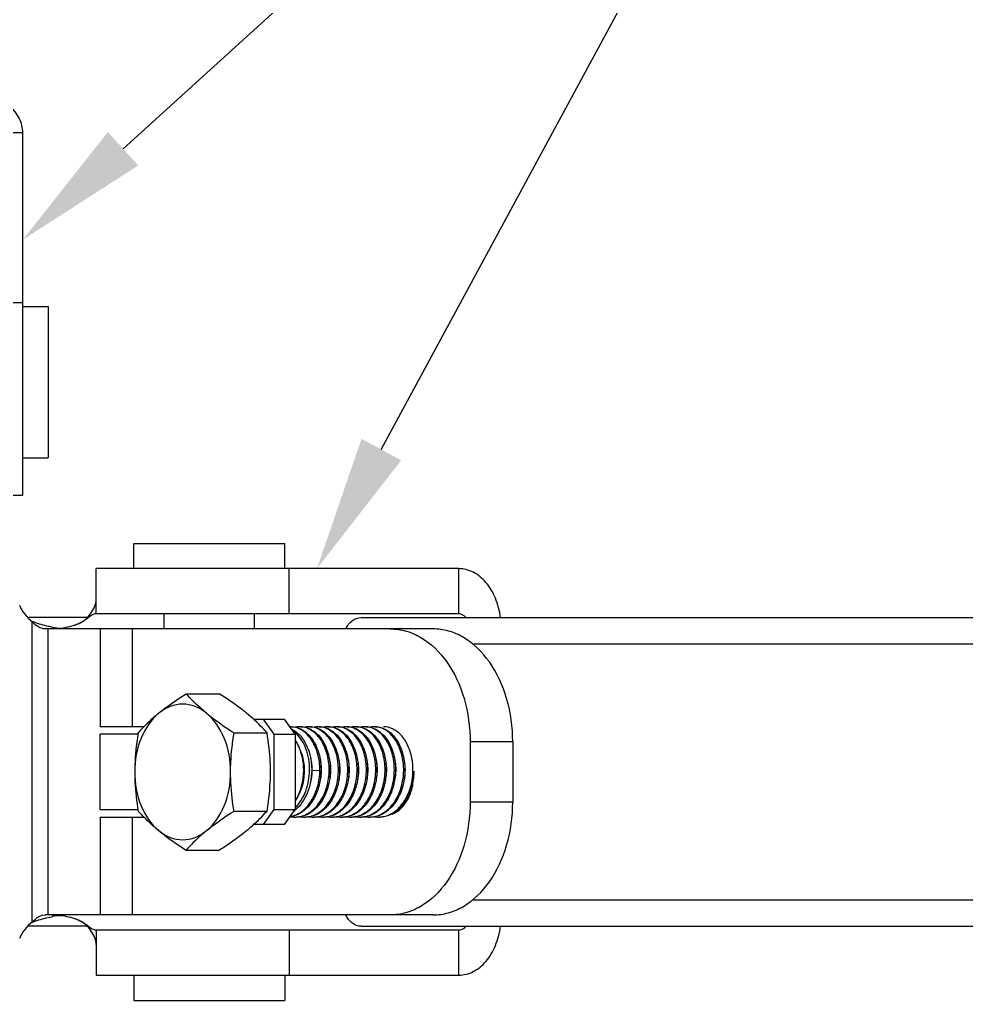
# Model space of a CAD drawing. Extents: x 4995099 to 5303443, y 4627657 to 4889583.
# Drawn here: x 5050986 to 5052385, y 4765061 to 4766510 of the extents above; entities that cross this region are included whole.
import ezdxf

# ---------------------------------------------------------------- set-up
doc = ezdxf.new("R2010")
doc.units = 0
doc.header["$LTSCALE"] = 1000
doc.header["$MEASUREMENT"] = 0
doc.layers.get('0').update_dxf_attribs({"color": 4, "linetype": 'CONTINUOUS'})

msp = doc.modelspace()

# ---------------------------------------------------------------- linework, layer by layer
at = {"linetype": 'Continuous'}
for p, q in [((5050990.8, 4766343.2), (5050924.1, 4766343.2)), ((5050990.8, 4765807.9), (5050990.8, 4766343.2)), ((5050924.1, 4766092.7), (5050990.8, 4766092.7)), ((5050990.8, 4766086.4), (5051028.1, 4766086.4)), ((5050990.8, 4765863.1), (5051028.1, 4765863.1)), ((5050924.1, 4765807.9), (5050990.8, 4765807.9)), ((5051154.6, 4765699.3), (5051154.6, 4765736.6)), ((5051377.9, 4765699.3), (5051377.9, 4765736.6)), ((5051099.4, 4765632.6), (5051099.4, 4765699.3)), ((5051634.8, 4765699.3), (5051099.4, 4765699.3)), ((5051384.2, 4765632.6), (5051384.2, 4765699.3)), ((5051634.8, 4765632.6), (5051634.8, 4765699.3)), ((5051092.9, 4765635.5), (5051096.1, 4765641.6)), ((5051096.1, 4765641.6), (5051098.1, 4765646.9)), ((5051098.1, 4765646.9), (5051099.1, 4765650.9)), ((5051099.1, 4765650.9), (5051099.4, 4765653.2)), ((5051099.4, 4765653.2), (5051099.4, 4765653.8)), ((5051086.3, 4765627), (5050998.1, 4765627)), ((5051081.5, 4765622.9), (5051086.8, 4765627.4)), ((5051085.7, 4765625.5), (5051089.5, 4765630.5)), ((5051086.8, 4765627.4), (5051089.5, 4765630.5)), ((5051089.5, 4765630.5), (5051092.9, 4765635.5)), ((5051634.8, 4765632.6), (5051099.4, 4765632.6)), ((5051199.5, 4765610.3), (5051199.5, 4765632.6)), ((5051333, 4765610.3), (5051333, 4765632.6)), ((5051490.4, 4765627), (5055179.7, 4765627)), ((5051004.7, 4765176.9), (5051004.7, 4765621.1)), ((5051067.2, 4765615.7), (5051074.1, 4765618.5)), ((5051074.1, 4765618.5), (5051081.5, 4765622.9)), ((5051533.6, 4765610.3), (5051023.6, 4765610.3)), ((5051028.3, 4765187.7), (5051028.3, 4765610.3)), ((5051105, 4765610.3), (5051105, 4765465.8)), ((5051152.2, 4765610.3), (5051152.2, 4765465.8)), ((5051596.6, 4765610.3), (5051533.6, 4765610.3)), ((5051655.4, 4765588.1), (5054792.1, 4765588.1)), ((5051232, 4765514.6), (5051280.8, 4765514.6)), ((5051331.6, 4765476.9), (5051377.2, 4765476.9)), ((5051345.8, 4765476.9), (5051361.5, 4765454.6)), ((5051393, 4765454.6), (5051377.2, 4765476.9)), ((5051169.7, 4765465.8), (5051105, 4765465.8)), ((5051105, 4765343.4), (5051105, 4765454.6)), ((5051160.9, 4765454.6), (5051105, 4765454.6)), ((5051302.8, 4765456.8), (5051351.6, 4765456.8)), ((5051361.5, 4765454.6), (5051361.5, 4765343.4)), ((5051361.5, 4765454.6), (5051393, 4765454.6)), ((5051393, 4765454.6), (5051393, 4765343.4)), ((5051651.6, 4765443.5), (5051651.6, 4765354.5)), ((5051714.5, 4765443.5), (5051651.6, 4765443.5)), ((5051714.5, 4765443.5), (5051714.5, 4765354.5)), ((5051417.8, 4765400.7), (5051417.5, 4765400.7)), ((5051429.6, 4765401), (5051417.8, 4765400.7)), ((5051714.5, 4765354.5), (5051651.6, 4765354.5)), ((5051105, 4765343.4), (5051160.9, 4765343.4)), ((5051302.8, 4765341.2), (5051351.6, 4765341.2)), ((5051361.5, 4765343.4), (5051345.8, 4765321.2)), ((5051361.5, 4765343.4), (5051393, 4765343.4)), ((5051377.2, 4765321.2), (5051393, 4765343.4)), ((5051547.3, 4765345), (5051547.2, 4765344.9)), ((5051105, 4765332.3), (5051105, 4765187.7)), ((5051105, 4765332.3), (5051169.7, 4765332.3)), ((5051152.2, 4765332.3), (5051152.2, 4765187.7)), ((5051377.2, 4765321.2), (5051331.6, 4765321.2)), ((5051232, 4765283.4), (5051280.8, 4765283.4)), ((5051655.4, 4765210), (5054792.1, 4765210)), ((5051533.6, 4765187.7), (5051023.6, 4765187.7)), ((5051074.1, 4765179.5), (5051067.2, 4765182.4)), ((5051081.4, 4765175.2), (5051074.1, 4765179.5)), ((5051596.6, 4765187.7), (5051533.6, 4765187.7)), ((5051086.3, 4765171), (5050998.1, 4765171)), ((5051086.8, 4765170.7), (5051081.4, 4765175.2)), ((5051085.7, 4765172.6), (5051089.5, 4765167.5)), ((5051089.5, 4765167.6), (5051086.8, 4765170.7)), ((5051092.9, 4765162.5), (5051089.5, 4765167.5)), ((5051096.1, 4765156.4), (5051092.9, 4765162.5)), ((5051099.4, 4765165.5), (5051099.4, 4765098.7)), ((5051099.4, 4765165.5), (5051634.8, 4765165.5)), ((5051384.2, 4765165.5), (5051384.2, 4765098.7)), ((5051490.4, 4765171), (5055179.7, 4765171)), ((5051634.8, 4765098.7), (5051634.8, 4765165.5)), ((5051098.1, 4765151.2), (5051096.1, 4765156.4)), ((5051099.1, 4765147.2), (5051098.1, 4765151.2)), ((5051099.4, 4765144.8), (5051099.1, 4765147.2)), ((5051099.4, 4765144.2), (5051099.4, 4765144.8)), ((5051099.4, 4765098.7), (5051634.8, 4765098.7)), ((5051154.6, 4765098.7), (5051154.6, 4765061.5)), ((5051377.9, 4765098.7), (5051377.9, 4765061.5))]:
    msp.add_line(p, q, dxfattribs=at)
for p, q in [((5051028.1, 4766086.4), (5051028.1, 4765863.1)), ((5051154.6, 4765736.6), (5051377.9, 4765736.6)), ((5051154.6, 4765061.5), (5051377.9, 4765061.5))]:
    msp.add_line(p, q)
for points in [[(5051138.9, 4766319.6), (5052360.6, 4767429.2)], [(5051520.4, 4765875.2), (5052360.6, 4767429.2)]]:
    msp.add_lwpolyline(points)
for centre, radius, start, end in [((5051037.6, 4765666), 55.6, 202.0243, 233.7485), ((5051113, 4765596.2), 39.9, 123.7883, 124.1887), ((5051064, 4765780), 169.8, 259.7299, 260.0443), ((5051063.7, 4765778.2), 167.9, 260.0279, 264.2434), ((5051385.8, 4765435.5), 30.2, 90.0002, 91.1523), ((5051385.8, 4765435.5), 30.3, 86.7942, 89.9978), ((5051399.6, 4765435), 30.7, 90.048, 101.3296), ((5051399.5, 4765435.5), 30.3, 86.7948, 89.9977), ((5051413.3, 4765435), 30.7, 90.0486, 101.3889), ((5051413.3, 4765435.5), 30.3, 86.7953, 89.9977), ((5051427.1, 4765435), 30.7, 90.0485, 101.3698), ((5051427.1, 4765435.5), 30.3, 86.7955, 89.9977), ((5051440.8, 4765435), 30.7, 90.0482, 101.3466), ((5051440.8, 4765435.5), 30.3, 86.7949, 89.9977), ((5051454.6, 4765435), 30.7, 90.0488, 101.4019), ((5051454.6, 4765435.5), 30.3, 86.7954, 89.9977), ((5051468.4, 4765435), 30.7, 90.0485, 101.3836), ((5051468.3, 4765435.5), 30.3, 86.7954, 89.9977), ((5051482.1, 4765435), 30.8, 90.0523, 102.1493), ((5051482.1, 4765435.5), 30.3, 86.795, 89.9977), ((5051495.9, 4765435), 30.7, 90.0489, 101.4175), ((5051495.9, 4765435.5), 30.3, 86.7955, 89.9977), ((5051509.7, 4765435), 30.7, 90.0481, 101.3388), ((5051509.6, 4765435.5), 30.3, 86.795, 89.9978), ((5051476.3, 4765402.3), 90.9, 4.1257, 9.4027), ((5051473.2, 4765402.1), 93.9, 358.1063, 4.1306), ((5051323.4, 4765402.1), 94.1, 359.1399, 359.3167), ((5051338.7, 4765402.1), 79.1, 358.9629, 359.1986), ((5051473.8, 4765402), 93.4, 347.2993, 358.0279), ((5051472.9, 4765402.1), 94.3, 357.9987, 358.1134), ((5051474.7, 4765402.1), 94.2, 351.1719, 358.0614), ((5051474.8, 4765402.1), 94.1, 358.0532, 358.7181), ((5051381.4, 4765401.9), 77.7, 348.7877, 350.256), ((5051450.4, 4765401.8), 77.5, 347.8843, 350.3195), ((5051464, 4765401.8), 77.6, 349.0131, 350.0068), ((5051478.3, 4765401.5), 90.6, 344.3304, 351.1869), ((5051477, 4765394.3), 91, 348.6166, 355.814), ((5051481.3, 4765400.7), 87.4, 344.0044, 344.2949), ((5051360.9, 4765380.8), 50.1, 307.5195, 310.6239), ((5051392.7, 4765369.2), 36.9, 260.5385, 269.971), ((5051392.6, 4765368.8), 36.5, 270.0015, 272.6678), ((5051406.4, 4765369.2), 36.9, 260.5775, 269.9713), ((5051406.4, 4765368.8), 36.5, 270.0015, 272.6681), ((5051420.2, 4765369.2), 36.9, 260.4983, 269.9708), ((5051420.2, 4765368.8), 36.5, 270.0015, 272.6677), ((5051434, 4765369.2), 36.9, 260.3354, 269.9695), ((5051433.9, 4765368.8), 36.5, 270.0015, 272.668), ((5051447.7, 4765369.2), 36.9, 260.555, 269.9711), ((5051447.7, 4765368.8), 36.5, 270.0015, 272.6678), ((5051461.5, 4765369.2), 36.9, 260.5143, 269.9708), ((5051461.5, 4765368.8), 36.5, 270.0015, 272.6677), ((5051475.2, 4765369.2), 36.9, 260.5593, 269.9712), ((5051475.2, 4765368.8), 36.5, 270.0015, 272.668), ((5051489, 4765369.2), 36.9, 260.4778, 269.9708), ((5051489, 4765368.8), 36.5, 270.0015, 272.6677), ((5051502.8, 4765369.2), 36.9, 260.5247, 269.9709), ((5051502.7, 4765368.8), 36.5, 270.0015, 272.6677), ((5051516.5, 4765369.2), 36.9, 260.5751, 269.9713), ((5051516.5, 4765368.8), 36.5, 270.0015, 272.6681), ((5051037.6, 4765132.1), 55.6, 126.2515, 157.9757), ((5051064, 4765018), 169.8, 99.9557, 100.2701), ((5051063.7, 4765019.9), 167.9, 95.7509, 99.9721), ((5051113, 4765201.9), 39.9, 235.8113, 236.2117)]:
    msp.add_arc(centre, radius, start, end, dxfattribs=at)
for points, knots in [([(5050990.8, 4766343.2), (5050990.8, 4766350.6), (5050986.8, 4766366.1), (5050970.6, 4766385.1), (5050946.9, 4766398.9), (5050928.4, 4766403.7), (5050918.6, 4766405)], [0, 0, 0, 0, 0.213346, 0.447987, 0.712108, 1, 1, 1, 1]), ([(5051696.6, 4765627.1), (5051695.2, 4765636.8), (5051690.4, 4765655.4), (5051676.7, 4765679), (5051657.6, 4765695.3), (5051642.1, 4765699.3), (5051634.8, 4765699.3)], [0, 0, 0, 0, 0.287892, 0.552013, 0.786654, 1, 1, 1, 1]), ([(5051090.5, 4765629.2), (5051090.2, 4765628.9), (5051088.5, 4765627.7), (5051086.9, 4765626.5), (5051085.7, 4765625.5)], [0, 0, 0, 0, 0.231104, 1, 1, 1, 1]), ([(5051099.4, 4765632.6), (5051098.7, 4765632.6), (5051095.6, 4765632.3), (5051092.8, 4765630.7), (5051090.8, 4765629.3)], [0, 0, 0, 0, 0.222245, 1, 1, 1, 1]), ([(5051467.9, 4765610.5), (5051470.2, 4765615.1), (5051476.1, 4765623.3), (5051485.9, 4765627), (5051490.4, 4765627)], [0, 0, 0, 0, 0.538137, 1, 1, 1, 1]), ([(5051645.1, 4765627.1), (5051644.4, 4765628), (5051641.7, 4765630.8), (5051637.6, 4765632.6), (5051634.8, 4765632.6)], [0, 0, 0, 0, 0.274002, 1, 1, 1, 1]), ([(5051033.7, 4765613), (5051031.2, 4765613.4), (5051021.4, 4765615.4), (5051011.7, 4765618.3), (5051004.7, 4765621.1)], [0, 0, 0, 0, 0.255037, 1, 1, 1, 1]), ([(5051023.6, 4765610.3), (5051021.9, 4765610.3), (5051014.6, 4765611.7), (5051008.4, 4765616.7), (5051004.7, 4765621.1)], [0, 0, 0, 0, 0.231026, 1, 1, 1, 1]), ([(5051067.2, 4765615.7), (5051064.7, 4765614.8), (5051054, 4765611.6), (5051042.8, 4765610.3), (5051034.3, 4765610.3)], [0, 0, 0, 0, 0.239548, 1, 1, 1, 1]), ([(5051085.7, 4765625.5), (5051084.5, 4765624.6), (5051078.9, 4765620.5), (5051072.4, 4765617.5), (5051067.2, 4765615.7)], [0, 0, 0, 0, 0.210146, 1, 1, 1, 1]), ([(5051533.6, 4765610.3), (5051541.4, 4765610.3), (5051557.2, 4765608.1), (5051588.1, 4765594.6), (5051621.4, 4765561.3), (5051646, 4765506.7), (5051651.6, 4765465), (5051651.6, 4765443.5)], [0, 0, 0, 0, 0.103597, 0.210948, 0.445697, 0.712571, 1, 1, 1, 1]), ([(5051714.5, 4765443.5), (5051714.5, 4765465), (5051708.9, 4765506.7), (5051684.3, 4765561.3), (5051651, 4765594.6), (5051620.2, 4765608.1), (5051604.3, 4765610.3), (5051596.6, 4765610.3)], [0, 0, 0, 0, 0.287429, 0.554303, 0.789052, 0.896403, 1, 1, 1, 1]), ([(5051191.5, 4765485.7), (5051194.6, 4765488.2), (5051207.6, 4765498.4), (5051221.4, 4765507.8), (5051232, 4765514.6)], [0, 0, 0, 0, 0.237123, 1, 1, 1, 1]), ([(5051262.3, 4765485.7), (5051259.4, 4765488.1), (5051248.8, 4765497.1), (5051238.8, 4765507), (5051232, 4765514.6)], [0, 0, 0, 0, 0.268858, 1, 1, 1, 1]), ([(5051321.3, 4765485.7), (5051318.3, 4765488.2), (5051305.2, 4765498.4), (5051291.5, 4765507.8), (5051280.8, 4765514.6)], [0, 0, 0, 0, 0.237123, 1, 1, 1, 1]), ([(5051262.3, 4765485.7), (5051257.2, 4765489.9), (5051246, 4765496.6), (5051226.9, 4765500.3), (5051207.8, 4765496.6), (5051196.7, 4765489.9), (5051191.5, 4765485.7)], [0, 0, 0, 0, 0.257487, 0.5, 0.742513, 1, 1, 1, 1]), ([(5051191.5, 4765485.7), (5051180, 4765476.3), (5051161.7, 4765448.2), (5051156.2, 4765416), (5051156.2, 4765399)], [0, 0, 0, 0, 0.468341, 1, 1, 1, 1]), ([(5051191.5, 4765485.7), (5051188.6, 4765483.3), (5051178, 4765474.3), (5051168.1, 4765464.4), (5051161.3, 4765456.8)], [0, 0, 0, 0, 0.268858, 1, 1, 1, 1]), ([(5051262.3, 4765485.7), (5051265.4, 4765483.2), (5051278.4, 4765473), (5051292.2, 4765463.7), (5051302.8, 4765456.8)], [0, 0, 0, 0, 0.237123, 1, 1, 1, 1]), ([(5051297.7, 4765399), (5051297.7, 4765416), (5051292.2, 4765448.2), (5051273.9, 4765476.3), (5051262.3, 4765485.7)], [0, 0, 0, 0, 0.531659, 1, 1, 1, 1]), ([(5051351.6, 4765456.8), (5051349.4, 4765459.2), (5051339.9, 4765469.5), (5051329.6, 4765478.9), (5051321.3, 4765485.7)], [0, 0, 0, 0, 0.2325, 1, 1, 1, 1]), ([(5051161.3, 4765456.8), (5051160.5, 4765452.1), (5051157.6, 4765432.9), (5051156.2, 4765413.6), (5051156.2, 4765399)], [0, 0, 0, 0, 0.248681, 1, 1, 1, 1]), ([(5051297.7, 4765399), (5051297.7, 4765403.9), (5051298.2, 4765423.2), (5051300.5, 4765442.5), (5051302.8, 4765456.8)], [0, 0, 0, 0, 0.251248, 1, 1, 1, 1]), ([(5051356.7, 4765399), (5051356.7, 4765403.9), (5051356.2, 4765423.2), (5051353.9, 4765442.5), (5051351.6, 4765456.8)], [0, 0, 0, 0, 0.251248, 1, 1, 1, 1]), ([(5051410.3, 4765456.5), (5051419.2, 4765448.6), (5051428.4, 4765430.8), (5051432, 4765405.4), (5051430.4, 4765384.7), (5051424.5, 4765365.4), (5051414.6, 4765349), (5051401.5, 4765337.3), (5051390.8, 4765333.3), (5051385.5, 4765332.6)], [0, 0, 0, 0, 0.238806, 0.375378, 0.515068, 0.651187, 0.778286, 0.893865, 1, 1, 1, 1]), ([(5051387.5, 4765465.8), (5051391.5, 4765465.8), (5051399.9, 4765464), (5051407.1, 4765459.3), (5051410.3, 4765456.5)], [0, 0, 0, 0, 0.482388, 1, 1, 1, 1]), ([(5051429.6, 4765401), (5051429.7, 4765409.2), (5051427.8, 4765425), (5051419.1, 4765445.8), (5051405.4, 4765460.9), (5051393.2, 4765465.4), (5051387.5, 4765465.7)], [0, 0, 0, 0, 0.291821, 0.560232, 0.794326, 1, 1, 1, 1]), ([(5051387.5, 4765462.5), (5051388.3, 4765462.2), (5051391.5, 4765460.5), (5051394.5, 4765458.3), (5051396.5, 4765456.5)], [0, 0, 0, 0, 0.243018, 1, 1, 1, 1]), ([(5051393.1, 4765345.8), (5051400, 4765352.7), (5051410.8, 4765371), (5051416.1, 4765402.1), (5051411.4, 4765432.4), (5051401, 4765449.9), (5051394.4, 4765456)], [0, 0, 0, 0, 0.245715, 0.512956, 0.773315, 1, 1, 1, 1]), ([(5051394.3, 4765332.3), (5051400.7, 4765332.6), (5051414.2, 4765337.1), (5051429.9, 4765352.6), (5051440.2, 4765374.1), (5051444.4, 4765398.8), (5051442, 4765423.5), (5051433.4, 4765445.1), (5051419.6, 4765460.7), (5051407.1, 4765465.4), (5051401.2, 4765465.7)], [0, 0, 0, 0, 0.109411, 0.23076, 0.366314, 0.510391, 0.653213, 0.784895, 0.899597, 1, 1, 1, 1]), ([(5051424.1, 4765456.5), (5051433.4, 4765448.3), (5051442.7, 4765429.4), (5051445.8, 4765402.9), (5051443.6, 4765381.5), (5051436.7, 4765361.8), (5051425.6, 4765345.7), (5051411.1, 4765334.9), (5051399.8, 4765332.3), (5051394.4, 4765332.3)], [0, 0, 0, 0, 0.241302, 0.379446, 0.520006, 0.655788, 0.781304, 0.89482, 1, 1, 1, 1]), ([(5051396.5, 4765456.5), (5051399.9, 4765453.5), (5051413, 4765437.9), (5051417.7, 4765416.6), (5051417.5, 4765401)], [0, 0, 0, 0, 0.224306, 1, 1, 1, 1]), ([(5051401.2, 4765465.8), (5051405.3, 4765465.8), (5051413.7, 4765464), (5051420.8, 4765459.3), (5051424.1, 4765456.5)], [0, 0, 0, 0, 0.482394, 1, 1, 1, 1]), ([(5051408.1, 4765332.3), (5051414.5, 4765332.6), (5051428, 4765337.1), (5051443.6, 4765352.6), (5051454, 4765374.1), (5051458.1, 4765398.8), (5051455.7, 4765423.5), (5051447.2, 4765445.1), (5051433.3, 4765460.7), (5051420.9, 4765465.4), (5051415, 4765465.7)], [0, 0, 0, 0, 0.109411, 0.23076, 0.366309, 0.510386, 0.653207, 0.784895, 0.899597, 1, 1, 1, 1]), ([(5051437.8, 4765456.5), (5051447.1, 4765448.3), (5051456.4, 4765429.4), (5051459.6, 4765402.9), (5051457.4, 4765381.5), (5051450.5, 4765361.8), (5051439.4, 4765345.7), (5051424.9, 4765334.9), (5051413.5, 4765332.3), (5051408.1, 4765332.3)], [0, 0, 0, 0, 0.241317, 0.379461, 0.520014, 0.655792, 0.781306, 0.894819, 1, 1, 1, 1]), ([(5051415, 4765465.8), (5051419, 4765465.8), (5051427.5, 4765464), (5051434.6, 4765459.3), (5051437.8, 4765456.5)], [0, 0, 0, 0, 0.48237, 1, 1, 1, 1]), ([(5051421.9, 4765332.3), (5051428.3, 4765332.6), (5051441.8, 4765337.1), (5051457.4, 4765352.6), (5051467.8, 4765374.1), (5051471.9, 4765398.8), (5051469.5, 4765423.5), (5051460.9, 4765445.1), (5051447.1, 4765460.7), (5051434.6, 4765465.4), (5051428.7, 4765465.7)], [0, 0, 0, 0, 0.109414, 0.230763, 0.366316, 0.510389, 0.653208, 0.784892, 0.899594, 1, 1, 1, 1]), ([(5051451.6, 4765456.5), (5051460.9, 4765448.3), (5051470.2, 4765429.5), (5051473.4, 4765402.9), (5051471.1, 4765381.5), (5051464.2, 4765361.8), (5051453.1, 4765345.7), (5051438.6, 4765334.9), (5051427.3, 4765332.3), (5051421.9, 4765332.3)], [0, 0, 0, 0, 0.24129, 0.379435, 0.519998, 0.655783, 0.781305, 0.89482, 1, 1, 1, 1]), ([(5051428.8, 4765465.8), (5051432.8, 4765465.8), (5051441.2, 4765464), (5051448.3, 4765459.4), (5051451.6, 4765456.5)], [0, 0, 0, 0, 0.482394, 1, 1, 1, 1]), ([(5051435.6, 4765332.3), (5051442, 4765332.6), (5051455.5, 4765337.1), (5051471.2, 4765352.6), (5051481.5, 4765374.1), (5051485.7, 4765398.8), (5051483.3, 4765423.5), (5051474.7, 4765445.1), (5051460.9, 4765460.7), (5051448.4, 4765465.4), (5051442.5, 4765465.7)], [0, 0, 0, 0, 0.109411, 0.230759, 0.366311, 0.510389, 0.653212, 0.784896, 0.899598, 1, 1, 1, 1]), ([(5051465.4, 4765456.5), (5051474.7, 4765448.3), (5051484, 4765429.4), (5051487.1, 4765402.9), (5051484.9, 4765381.5), (5051478, 4765361.8), (5051466.9, 4765345.7), (5051452.4, 4765334.9), (5051441.1, 4765332.3), (5051435.6, 4765332.3)], [0, 0, 0, 0, 0.241312, 0.379455, 0.520012, 0.655791, 0.781305, 0.89482, 1, 1, 1, 1]), ([(5051442.5, 4765465.8), (5051446.6, 4765465.8), (5051455, 4765464), (5051462.1, 4765459.3), (5051465.4, 4765456.5)], [0, 0, 0, 0, 0.482382, 1, 1, 1, 1]), ([(5051449.4, 4765332.3), (5051455.8, 4765332.6), (5051469.3, 4765337.1), (5051484.9, 4765352.6), (5051495.3, 4765374.1), (5051499.4, 4765398.8), (5051497, 4765423.5), (5051488.5, 4765445.1), (5051474.6, 4765460.7), (5051462.1, 4765465.4), (5051456.3, 4765465.7)], [0, 0, 0, 0, 0.109413, 0.230762, 0.36631, 0.510386, 0.653205, 0.784893, 0.899595, 1, 1, 1, 1]), ([(5051479.1, 4765456.5), (5051488.4, 4765448.3), (5051497.7, 4765429.4), (5051500.9, 4765402.9), (5051498.7, 4765381.5), (5051491.7, 4765361.8), (5051480.6, 4765345.7), (5051466.2, 4765334.9), (5051454.8, 4765332.3), (5051449.4, 4765332.3)], [0, 0, 0, 0, 0.241314, 0.379459, 0.520012, 0.655791, 0.781307, 0.89482, 1, 1, 1, 1]), ([(5051456.3, 4765465.8), (5051460.3, 4765465.8), (5051468.7, 4765464), (5051475.9, 4765459.3), (5051479.1, 4765456.5)], [0, 0, 0, 0, 0.482371, 1, 1, 1, 1]), ([(5051463.2, 4765332.3), (5051469.6, 4765332.6), (5051483, 4765337.1), (5051498.7, 4765352.6), (5051509.1, 4765374.1), (5051513.2, 4765398.8), (5051510.8, 4765423.5), (5051502.2, 4765445.1), (5051488.4, 4765460.7), (5051475.9, 4765465.4), (5051470, 4765465.7)], [0, 0, 0, 0, 0.109413, 0.230763, 0.366317, 0.51039, 0.65321, 0.784893, 0.899595, 1, 1, 1, 1]), ([(5051492.9, 4765456.5), (5051502.2, 4765448.3), (5051511.5, 4765429.5), (5051514.6, 4765402.9), (5051512.4, 4765381.5), (5051505.5, 4765361.8), (5051494.4, 4765345.7), (5051479.9, 4765334.9), (5051468.6, 4765332.3), (5051463.2, 4765332.3)], [0, 0, 0, 0, 0.241291, 0.379436, 0.519999, 0.655783, 0.781305, 0.89482, 1, 1, 1, 1]), ([(5051470.1, 4765465.8), (5051474.1, 4765465.8), (5051482.5, 4765464), (5051489.6, 4765459.4), (5051492.9, 4765456.5)], [0, 0, 0, 0, 0.482397, 1, 1, 1, 1]), ([(5051476.9, 4765332.3), (5051483.3, 4765332.6), (5051496.8, 4765337.1), (5051512.5, 4765352.6), (5051522.8, 4765374.1), (5051527, 4765398.8), (5051524.6, 4765423.5), (5051516, 4765445.1), (5051502.2, 4765460.7), (5051489.7, 4765465.4), (5051483.8, 4765465.7)], [0, 0, 0, 0, 0.10941, 0.230759, 0.36631, 0.510388, 0.653211, 0.784896, 0.899598, 1, 1, 1, 1]), ([(5051506.7, 4765456.5), (5051515.9, 4765448.3), (5051525.3, 4765429.4), (5051528.4, 4765402.9), (5051526.2, 4765381.5), (5051519.3, 4765361.8), (5051508.2, 4765345.7), (5051493.7, 4765334.9), (5051482.3, 4765332.3), (5051476.9, 4765332.3)], [0, 0, 0, 0, 0.241321, 0.379464, 0.520018, 0.655795, 0.781306, 0.894819, 1, 1, 1, 1]), ([(5051483.8, 4765465.8), (5051487.8, 4765465.8), (5051496.3, 4765464), (5051503.4, 4765459.3), (5051506.7, 4765456.5)], [0, 0, 0, 0, 0.482371, 1, 1, 1, 1]), ([(5051490.7, 4765332.3), (5051497.1, 4765332.6), (5051510.6, 4765337.1), (5051526.2, 4765352.6), (5051536.6, 4765374.1), (5051540.7, 4765398.8), (5051538.3, 4765423.5), (5051529.7, 4765445.1), (5051515.9, 4765460.7), (5051503.4, 4765465.4), (5051497.6, 4765465.7)], [0, 0, 0, 0, 0.109414, 0.230762, 0.366312, 0.510386, 0.653204, 0.784891, 0.899595, 1, 1, 1, 1]), ([(5051520.4, 4765456.5), (5051529.7, 4765448.3), (5051539, 4765429.4), (5051542.2, 4765402.9), (5051539.9, 4765381.5), (5051533, 4765361.8), (5051521.9, 4765345.7), (5051507.5, 4765334.9), (5051496.1, 4765332.3), (5051490.7, 4765332.3)], [0, 0, 0, 0, 0.241301, 0.379446, 0.520004, 0.655787, 0.781306, 0.894819, 1, 1, 1, 1]), ([(5051497.6, 4765465.8), (5051501.6, 4765465.8), (5051510, 4765464), (5051517.2, 4765459.3), (5051520.4, 4765456.5)], [0, 0, 0, 0, 0.48238, 1, 1, 1, 1]), ([(5051504.4, 4765332.3), (5051509.8, 4765332.6), (5051520.9, 4765335.7), (5051534.9, 4765346.8), (5051545.6, 4765362.9), (5051552.1, 4765382.3), (5051554.2, 4765403.4), (5051551, 4765429.5), (5051541.8, 4765448), (5051532.8, 4765456.2)], [0, 0, 0, 0, 0.105385, 0.219488, 0.34542, 0.481197, 0.621395, 0.759049, 1, 1, 1, 1]), ([(5051511.3, 4765465.8), (5051514.3, 4765465.8), (5051520.4, 4765464.9), (5051532.2, 4765459.4), (5051544.8, 4765446), (5051553.7, 4765424.2), (5051556.3, 4765398.9), (5051552, 4765373.6), (5051541.2, 4765351.8), (5051524.9, 4765336.3), (5051511, 4765332.3), (5051504.5, 4765332.3)], [0, 0, 0, 0, 0.049449, 0.100956, 0.214949, 0.346477, 0.489675, 0.634208, 0.769827, 0.890789, 1, 1, 1, 1]), ([(5051532.8, 4765456.2), (5051529.7, 4765459), (5051523, 4765463.5), (5051515.1, 4765465.5), (5051511.3, 4765465.7)], [0, 0, 0, 0, 0.517722, 1, 1, 1, 1]), ([(5051566, 4765417.2), (5051564.8, 4765423.9), (5051561.3, 4765436.4), (5051551.7, 4765452.3), (5051538.7, 4765463.1), (5051528.3, 4765465.8), (5051523.4, 4765465.8)], [0, 0, 0, 0, 0.291651, 0.555731, 0.788679, 1, 1, 1, 1]), ([(5051393.1, 4765445.6), (5051397.1, 4765439.4), (5051403.2, 4765425), (5051407.2, 4765394.1), (5051401.3, 4765369.5), (5051393, 4765356.2)], [0, 0, 0, 0, 0.237857, 0.495496, 1, 1, 1, 1]), ([(5051397.4, 4765437.5), (5051400.7, 4765431.7), (5051405.6, 4765418.5), (5051407.9, 4765390.6), (5051401.7, 4765368.9), (5051393.8, 4765357.3)], [0, 0, 0, 0, 0.239537, 0.497847, 1, 1, 1, 1]), ([(5051415.7, 4765420), (5051416.1, 4765418.5), (5051417.4, 4765412.2), (5051417.8, 4765405.8), (5051417.8, 4765401)], [0, 0, 0, 0, 0.245441, 1, 1, 1, 1]), ([(5051429.9, 4765417.9), (5051430.4, 4765415.6), (5051432, 4765405.9), (5051431.7, 4765395.9), (5051430.4, 4765388.7)], [0, 0, 0, 0, 0.24614, 1, 1, 1, 1]), ([(5051443.7, 4765418), (5051444.2, 4765415.7), (5051445.7, 4765406), (5051445.4, 4765396), (5051444.2, 4765388.7)], [0, 0, 0, 0, 0.246098, 1, 1, 1, 1]), ([(5051457.3, 4765418.6), (5051457.8, 4765416.2), (5051459.5, 4765406.3), (5051459.2, 4765396.1), (5051457.9, 4765388.7)], [0, 0, 0, 0, 0.245865, 1, 1, 1, 1]), ([(5051470.9, 4765419.4), (5051471.5, 4765416.7), (5051473.4, 4765405.6), (5051472.9, 4765394.1), (5051471.1, 4765385.8)], [0, 0, 0, 0, 0.245825, 1, 1, 1, 1]), ([(5051484.5, 4765419.9), (5051485.1, 4765417.3), (5051487.1, 4765406.7), (5051486.8, 4765395.6), (5051485.3, 4765387.6)], [0, 0, 0, 0, 0.2454, 1, 1, 1, 1]), ([(5051498.7, 4765418.2), (5051499.2, 4765415.8), (5051500.8, 4765405.9), (5051500.5, 4765395.8), (5051499.2, 4765388.4)], [0, 0, 0, 0, 0.246065, 1, 1, 1, 1]), ([(5051512.5, 4765417.9), (5051513, 4765415.5), (5051514.5, 4765405.9), (5051514.2, 4765395.9), (5051513, 4765388.6)], [0, 0, 0, 0, 0.246155, 1, 1, 1, 1]), ([(5051526.2, 4765418.1), (5051526.7, 4765415.7), (5051528.3, 4765406.1), (5051528, 4765396.1), (5051526.8, 4765388.8)], [0, 0, 0, 0, 0.246058, 1, 1, 1, 1]), ([(5051539.8, 4765418.9), (5051540.4, 4765416.4), (5051542.1, 4765406.3), (5051541.8, 4765396), (5051540.5, 4765388.4)], [0, 0, 0, 0, 0.245788, 1, 1, 1, 1]), ([(5051553.4, 4765419.5), (5051554.1, 4765416.9), (5051555.9, 4765406.2), (5051555.5, 4765395.1), (5051554, 4765387)], [0, 0, 0, 0, 0.245648, 1, 1, 1, 1]), ([(5051156.2, 4765399), (5051156.2, 4765394.2), (5051156.6, 4765374.8), (5051158.9, 4765355.5), (5051161.3, 4765341.2)], [0, 0, 0, 0, 0.251248, 1, 1, 1, 1]), ([(5051156.2, 4765399), (5051156.2, 4765382), (5051161.7, 4765349.8), (5051180, 4765321.8), (5051191.5, 4765312.3)], [0, 0, 0, 0, 0.531659, 1, 1, 1, 1]), ([(5051262.3, 4765312.3), (5051273.9, 4765321.8), (5051292.2, 4765349.8), (5051297.7, 4765382), (5051297.7, 4765399)], [0, 0, 0, 0, 0.468341, 1, 1, 1, 1]), ([(5051302.8, 4765341.2), (5051302, 4765346), (5051299.2, 4765365.1), (5051297.7, 4765384.5), (5051297.7, 4765399)], [0, 0, 0, 0, 0.248681, 1, 1, 1, 1]), ([(5051351.6, 4765341.2), (5051352.4, 4765346), (5051355.2, 4765365.1), (5051356.7, 4765384.5), (5051356.7, 4765399)], [0, 0, 0, 0, 0.248681, 1, 1, 1, 1]), ([(5051385.7, 4765332.9), (5051391.8, 4765334.1), (5051404.2, 4765340), (5051418.2, 4765356), (5051427.3, 4765377.2), (5051429.5, 4765392.9), (5051429.6, 4765401)], [0, 0, 0, 0, 0.215857, 0.456017, 0.721227, 1, 1, 1, 1]), ([(5051417.5, 4765400.7), (5051417.3, 4765389.5), (5051413.3, 4765368), (5051401.2, 4765349.4), (5051393.5, 4765342.8)], [0, 0, 0, 0, 0.525716, 1, 1, 1, 1]), ([(5051518.2, 4765332.3), (5051523.5, 4765332.6), (5051534.5, 4765335.6), (5051548.4, 4765346.5), (5051559, 4765362.3), (5051563.4, 4765374.9), (5051564.9, 4765381.5)], [0, 0, 0, 0, 0.219273, 0.456424, 0.717944, 1, 1, 1, 1]), ([(5051565.4, 4765376.6), (5051564.5, 4765373.5), (5051560.5, 4765362), (5051553.7, 4765351.2), (5051547.3, 4765345)], [0, 0, 0, 0, 0.264817, 1, 1, 1, 1]), ([(5051548.3, 4765343.8), (5051550.4, 4765345.8), (5051558.7, 4765355.2), (5051563.9, 4765367.1), (5051566.2, 4765376.3)], [0, 0, 0, 0, 0.23319, 1, 1, 1, 1]), ([(5051651.6, 4765354.5), (5051651.6, 4765333), (5051646, 4765291.3), (5051621.4, 4765236.7), (5051588.1, 4765203.4), (5051557.2, 4765190), (5051541.4, 4765187.7), (5051533.6, 4765187.7)], [0, 0, 0, 0, 0.287429, 0.554303, 0.789052, 0.896403, 1, 1, 1, 1]), ([(5051596.6, 4765187.7), (5051604.3, 4765187.7), (5051620.2, 4765190), (5051651, 4765203.4), (5051684.3, 4765236.7), (5051708.9, 4765291.3), (5051714.5, 4765333), (5051714.5, 4765354.5)], [0, 0, 0, 0, 0.103597, 0.210948, 0.445697, 0.712571, 1, 1, 1, 1]), ([(5051191.5, 4765312.3), (5051188.6, 4765314.7), (5051178, 4765323.7), (5051168.1, 4765333.6), (5051161.3, 4765341.2)], [0, 0, 0, 0, 0.268858, 1, 1, 1, 1]), ([(5051262.3, 4765312.3), (5051265.4, 4765314.8), (5051278.4, 4765325.1), (5051292.2, 4765334.4), (5051302.8, 4765341.2)], [0, 0, 0, 0, 0.237123, 1, 1, 1, 1]), ([(5051321.3, 4765312.3), (5051324.2, 4765314.7), (5051334.9, 4765323.7), (5051344.8, 4765333.6), (5051351.6, 4765341.2)], [0, 0, 0, 0, 0.268858, 1, 1, 1, 1]), ([(5051547.2, 4765344.9), (5051543.2, 4765341), (5051534.2, 4765334.7), (5051523.4, 4765332.3), (5051518.2, 4765332.3)], [0, 0, 0, 0, 0.517736, 1, 1, 1, 1]), ([(5051536.2, 4765336.8), (5051537.3, 4765337.2), (5051541.6, 4765339), (5051545.6, 4765341.5), (5051548.3, 4765343.8)], [0, 0, 0, 0, 0.242775, 1, 1, 1, 1]), ([(5051191.5, 4765312.3), (5051194.6, 4765309.9), (5051207.6, 4765299.6), (5051221.4, 4765290.3), (5051232, 4765283.4)], [0, 0, 0, 0, 0.237123, 1, 1, 1, 1]), ([(5051191.5, 4765312.3), (5051196.7, 4765308.2), (5051207.8, 4765301.4), (5051226.9, 4765297.7), (5051246, 4765301.4), (5051257.2, 4765308.2), (5051262.3, 4765312.3)], [0, 0, 0, 0, 0.257487, 0.5, 0.742513, 1, 1, 1, 1]), ([(5051262.3, 4765312.3), (5051259.4, 4765310), (5051248.8, 4765300.9), (5051238.8, 4765291.1), (5051232, 4765283.4)], [0, 0, 0, 0, 0.268858, 1, 1, 1, 1]), ([(5051280.8, 4765283.4), (5051284.5, 4765285.8), (5051298.3, 4765294.9), (5051311.8, 4765304.6), (5051321.3, 4765312.3)], [0, 0, 0, 0, 0.261287, 1, 1, 1, 1]), ([(5051004.7, 4765176.9), (5051006, 4765178.5), (5051011, 4765183.7), (5051018.2, 4765187.7), (5051023.6, 4765187.7)], [0, 0, 0, 0, 0.266, 1, 1, 1, 1]), ([(5051004.7, 4765176.9), (5051007, 4765177.9), (5051016.4, 4765181.3), (5051026.2, 4765183.7), (5051033.7, 4765185.1)], [0, 0, 0, 0, 0.242689, 1, 1, 1, 1]), ([(5051034.3, 4765187.7), (5051037.2, 4765187.7), (5051048.3, 4765187.3), (5051059.4, 4765185.1), (5051067.2, 4765182.4)], [0, 0, 0, 0, 0.257456, 1, 1, 1, 1]), ([(5051067.2, 4765182.4), (5051069.1, 4765181.7), (5051075.6, 4765179.2), (5051081.8, 4765175.7), (5051085.7, 4765172.6)], [0, 0, 0, 0, 0.285604, 1, 1, 1, 1]), ([(5051490.4, 4765171), (5051485.9, 4765171), (5051476.1, 4765174.8), (5051470.2, 4765182.9), (5051467.9, 4765187.6)], [0, 0, 0, 0, 0.461863, 1, 1, 1, 1]), ([(5051085.7, 4765172.6), (5051086.1, 4765172.2), (5051087.7, 4765170.9), (5051089.3, 4765169.7), (5051090.5, 4765168.9)], [0, 0, 0, 0, 0.26918, 1, 1, 1, 1]), ([(5051090.8, 4765168.7), (5051091.5, 4765168.2), (5051094.1, 4765166.6), (5051097.2, 4765165.5), (5051099.4, 4765165.5)], [0, 0, 0, 0, 0.289589, 1, 1, 1, 1]), ([(5051634.8, 4765098.7), (5051642.1, 4765098.7), (5051657.6, 4765102.8), (5051676.7, 4765119), (5051690.4, 4765142.7), (5051695.2, 4765161.2), (5051696.6, 4765171)], [0, 0, 0, 0, 0.213346, 0.447987, 0.712108, 1, 1, 1, 1]), ([(5051634.8, 4765165.5), (5051635.7, 4765165.5), (5051639.7, 4765166), (5051643.2, 4765168.6), (5051645.1, 4765170.9)], [0, 0, 0, 0, 0.236834, 1, 1, 1, 1])]:
    msp.add_open_spline(points, degree=3, knots=knots, dxfattribs=at)
for points in [[(5051394.4, 4765456), (5051392.8, 4765457.4), (5051391.2, 4765458.7), (5051389.5, 4765459.9)], [(5051417.8, 4765400.7), (5051417.7, 4765394.3), (5051416.8, 4765387.9), (5051415.1, 4765381.7)]]:
    msp.add_open_spline(points, degree=3, dxfattribs=at)
for points in [[(5051161.3, 4766294.9), (5050990.8, 4766185.2), (5051116.5, 4766344.3)], [(5051549.8, 4765859.4), (5051425.3, 4765699.3), (5051491.1, 4765891.1)]]:
    msp.add_solid(points)

doc.saveas('drawing.dxf')
